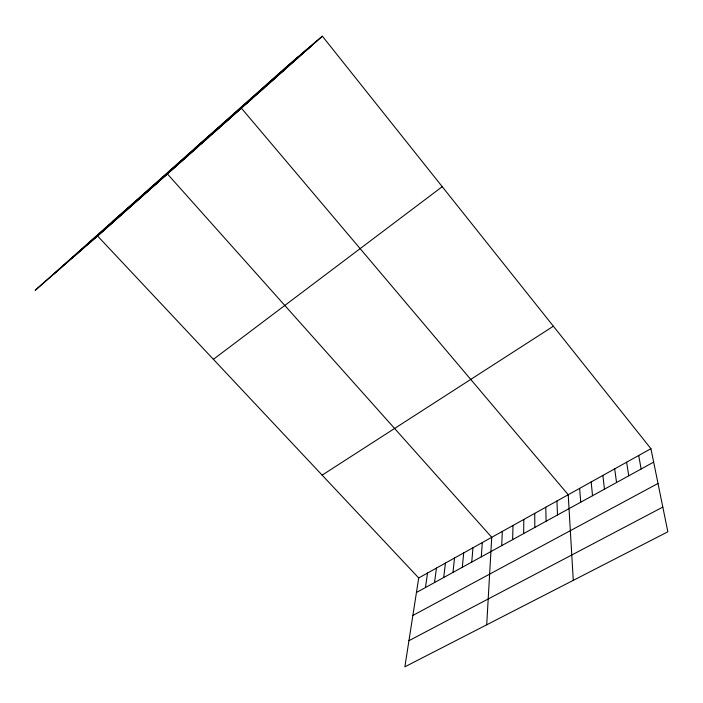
<?xml version="1.0" encoding="UTF-8"?>
<svg xmlns="http://www.w3.org/2000/svg" width="703" height="703" viewBox="0 0 703 703"><rect width="100%" height="100%" fill="white"/><g stroke="black" fill="none" stroke-linecap="round" stroke-linejoin="round"><path stroke-width="1.05" d="M523.656 533.568L523.805 519.455M512.628 539.632L512.997 525.466M501.714 545.633L502.311 531.424M486.704 624.8L491.74 537.303L167.393 173.922L112.348 221.673M481.291 556.855L482.302 542.558M471.757 562.101L472.961 547.76M462.31 567.286L463.699 552.918M452.96 572.427L454.533 558.024M443.698 577.523L445.447 563.077M434.524 582.559L436.449 568.086M425.447 587.55L427.538 573.042M650.925 448.69L418.707 577.963L404.866 666.822L667.85 531.802L650.925 448.69L322.361 36.178L287.299 66.047L35.15 290.348L97.568 235.98L322.361 36.178M53.744 274.152L297.896 57.013M71.495 258.686L307.896 48.498M87.515 244.741L316.807 40.906M104.685 229.468L114.457 220.962M96.056 237.148L105.968 228.51M149.335 189.784L158.324 181.98M140.205 197.903L149.361 189.951M131.171 205.926L140.495 197.833M122.243 213.861L131.716 205.627M113.42 221.709L123.043 213.334M200.847 143.992L208.861 137.059M190.074 153.57L198.299 146.444M179.432 163.026L187.868 155.714M168.94 172.358L177.569 164.871M195.241 147.938L241.375 108.157L568.226 494.727L573.27 580.362M222.816 124.457L230.399 117.919M211.761 134.291L219.564 127.551M268.546 83.815L275.172 78.121M256.885 94.176L263.757 88.27M245.373 104.404L252.491 98.279M292.343 62.655L298.45 57.426M280.365 73.305L286.727 67.848M304.496 51.855L310.322 46.873M213.396 359.33L442.24 186.682M322.141 475.131L553.366 326.21M416.448 592.497L653.658 462.117M412.872 615.468L658.008 483.462M408.935 640.688L662.815 507.091M97.568 235.98L418.707 577.963M638.702 455.491L641.145 468.989M626.619 462.223L628.772 475.79M614.677 468.866L616.549 482.513M602.866 475.439L604.466 489.147M591.188 481.942L592.524 495.712M579.641 488.365L580.722 502.206M556.934 501.011L557.505 514.965M545.774 507.223L546.099 521.239M534.728 513.375L534.816 527.435"/></g></svg>
